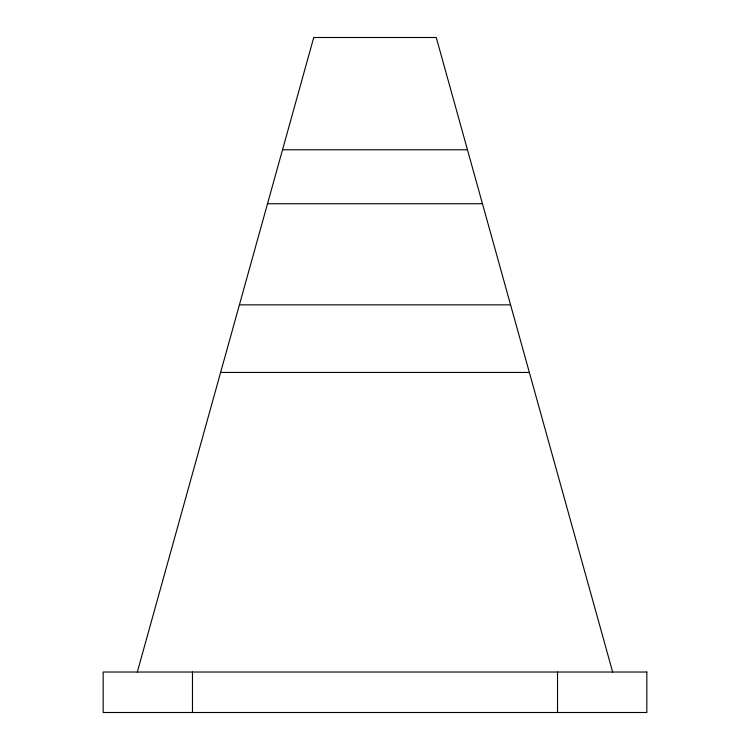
<?xml version="1.0" encoding="UTF-8"?>
<svg xmlns="http://www.w3.org/2000/svg" width="750" height="750" viewBox="0 0 750 750"><rect width="100%" height="100%" fill="white"/><g stroke="black" fill="none" stroke-linecap="round" stroke-linejoin="round"><path stroke-width="1.12" d="M137.316 672.028L313.744 37.5L436.247 37.5L612.656 672.028M282.525 149.775L467.466 149.775M267.516 203.737L482.466 203.737M239.4 304.856L510.581 304.856M221.231 372.45L220.612 372.45L529.369 372.45M557.531 672.028L557.531 712.5M192.469 672.028L192.469 712.5M646.828 672.028L103.172 672.028L103.172 712.5L646.828 712.5L646.828 672.028"/></g></svg>
